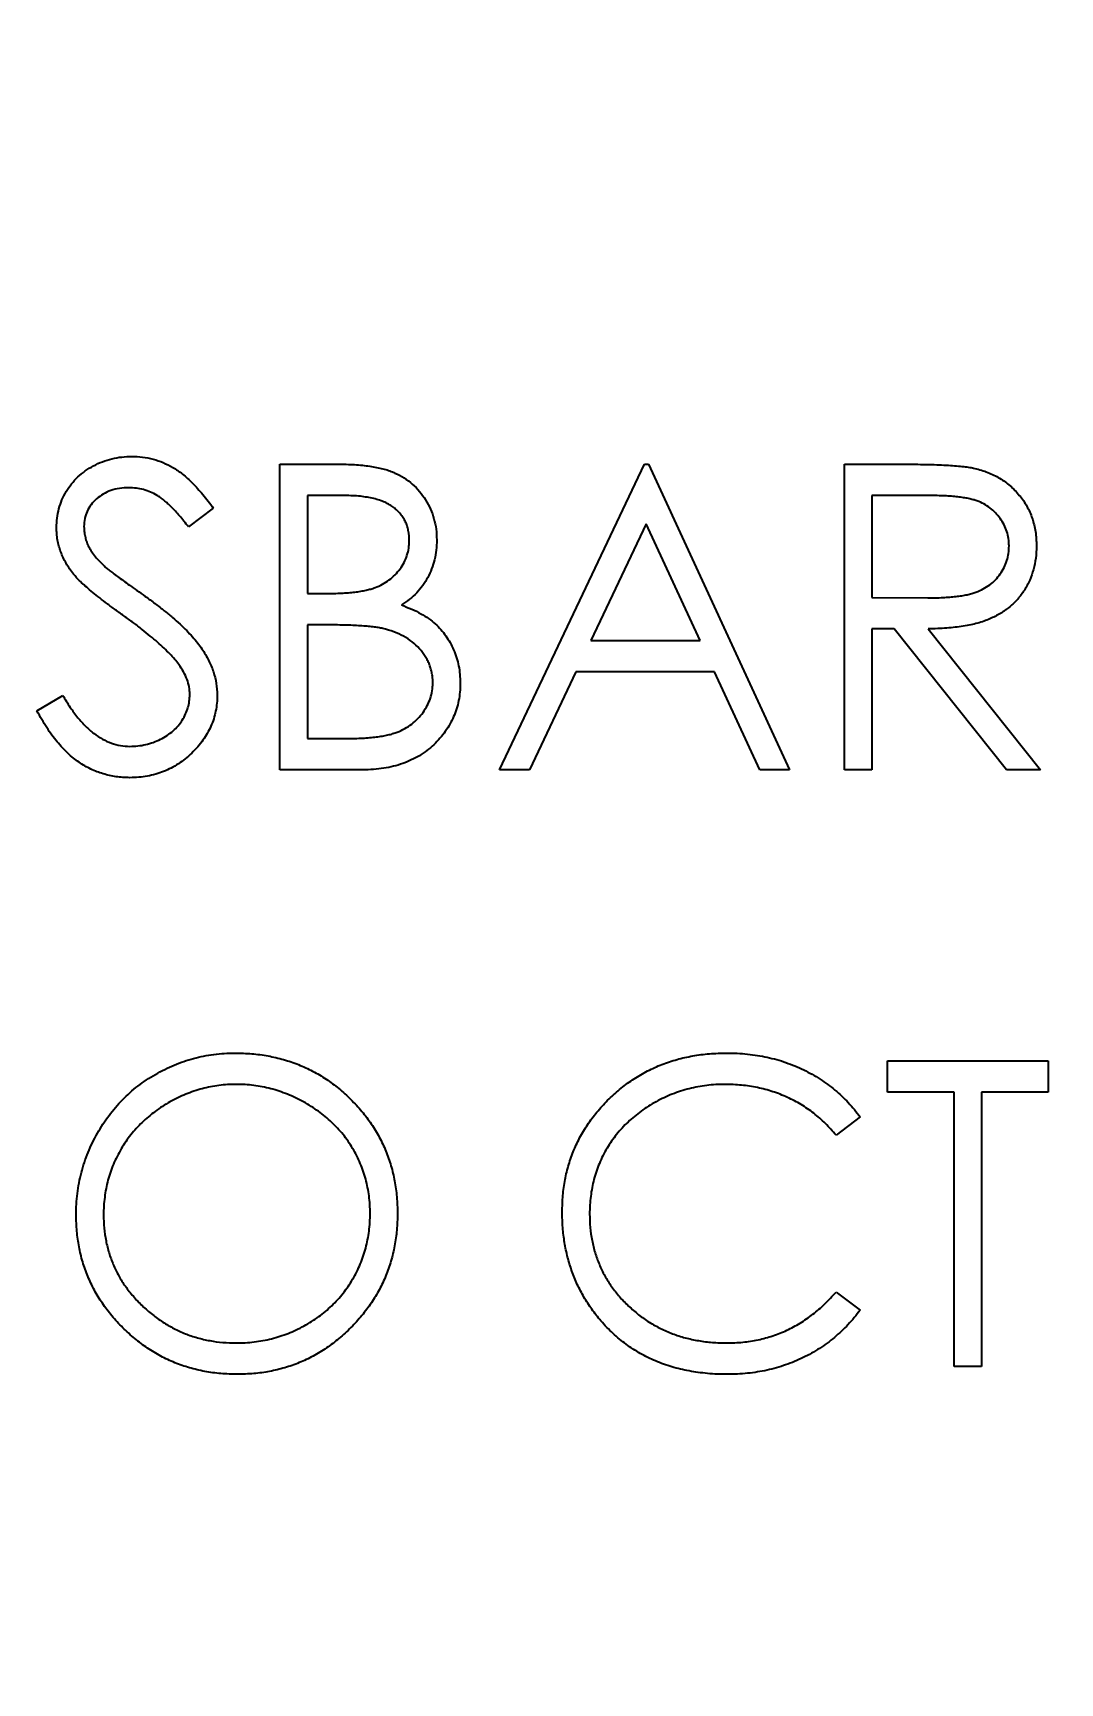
# Model space of a CAD drawing. Header units: millimetres. Extents: x 10 to 411, y 8 to 288.
# Drawn here: x 130.97 to 134.89, y 149.31 to 155.61 of the extents above; entities that cross this region are included whole.
import ezdxf

# ---------------------------------------------------------------- set-up
doc = ezdxf.new("R2010")
doc.units = ezdxf.units.MM
doc.layers.add('DIMENSIONS', color=124, linetype='Continuous')
doc.styles.add('SLDTEXTSTYLE1', font='TXT', dxfattribs={"width": 0.75})
doc.dimstyles.new('SLDDIMSTYLE0', dxfattribs={"dimtxt": 3.5, "dimasz": 2.6, "dimexe": 0, "dimexo": 0.0625, "dimgap": 0.875, "dimtad": 1, "dimlfac": 3, "dimrnd": 1e-09, "dimzin": 12, "dimdsep": 46, "dimtxsty": 'SLDTEXTSTYLE1', "dimsah": 1, "dimcen": 0.09, "dimadec": 0, "dimazin": 3, "dimtfac": 1, "dimtofl": 0, "dimtmove": 0, "dimatfit": 3, "dimfxl": 1, "dimfrac": 2, "dimtolj": 1, "dimtzin": 12, "dimarcsym": 0})

# ---------------------------------------------------------------- blocks, each defined once
blk = doc.blocks.new('_D_7')
at = {"layer": 'DIMENSIONS'}
for p, q in [((75.5665, 170.6597), (201.8999, 170.6597)), ((200.8999, 170.6597), (200.8999, 144.4597)), ((190.2332, 144.4597), (201.8999, 144.4597)), ((200.8999, 144.4597), (200.8999, 130.4093))]:
    blk.add_line(p, q, dxfattribs=at)
for points in [[(200.8999, 170.6597), (200.4999, 168.0597), (201.2999, 168.0597)], [(200.8999, 144.4597), (201.2999, 147.0597), (200.4999, 147.0597)]]:
    blk.add_solid(points, dxfattribs=at)
at = {"layer": 'DIMENSIONS', "insert": (196.3881, 130.4093), "char_height": 3.5, "attachment_point": 1, "rotation": 90, "style": 'SLDTEXTSTYLE1'}
blk.add_mtext('78,60', dxfattribs=at)
blk = doc.blocks.new('_D_9')
at = {"layer": 'DIMENSIONS'}
for p, q in [((132.7999, 166.9264), (196.833, 166.9264)), ((195.833, 166.9264), (195.833, 144.4597)), ((190.2332, 144.4597), (196.833, 144.4597)), ((195.833, 144.4597), (195.833, 130.4093))]:
    blk.add_line(p, q, dxfattribs=at)
for points in [[(195.833, 166.9264), (195.433, 164.3264), (196.233, 164.3264)], [(195.833, 144.4597), (196.233, 147.0597), (195.433, 147.0597)]]:
    blk.add_solid(points, dxfattribs=at)
at = {"layer": 'DIMENSIONS', "insert": (191.3212, 130.4093), "char_height": 3.5, "attachment_point": 1, "rotation": 90, "style": 'SLDTEXTSTYLE1'}
blk.add_mtext('67,40', dxfattribs=at)
blk = doc.blocks.new('_D_18')
at = {"layer": 'DIMENSIONS'}
for p, q in [((60.0057, 156.1264), (60.0057, 164.6877)), ((144.1665, 156.1264), (59.0057, 156.1264)), ((60.0057, 156.1264), (60.0057, 144.4597)), ((63.5665, 144.4597), (59.0057, 144.4597))]:
    blk.add_line(p, q, dxfattribs=at)
for points in [[(60.0057, 156.1264), (59.6057, 153.5264), (60.4057, 153.5264)], [(60.0057, 144.4597), (60.4057, 147.0597), (59.6057, 147.0597)]]:
    blk.add_solid(points, dxfattribs=at)
at = {"layer": 'DIMENSIONS', "insert": (55.494, 159.5155), "char_height": 3.5, "attachment_point": 1, "rotation": 90, "style": 'SLDTEXTSTYLE1'}
blk.add_mtext('35', dxfattribs=at)

msp = doc.modelspace()

# ---------------------------------------------------------------- linework, layer by layer
at = {"color": 7, "linetype": 'Continuous', "lineweight": 25}
for p, q in [((131.916951, 153.959719), (132.144582, 153.959719)), ((131.916951, 152.793053), (131.916951, 153.959719)), ((132.754558, 152.793053), (133.307977, 153.959719)), ((133.307977, 153.959719), (133.322934, 153.959719)), ((133.322934, 153.959719), (133.861396, 152.793053)), ((134.070797, 153.959719), (134.304271, 153.959719)), ((134.070797, 152.793053), (134.070797, 153.959719)), ((132.021652, 153.840061), (132.021652, 153.46613)), ((132.163746, 153.840061), (132.021652, 153.840061)), ((134.175498, 153.840061), (134.175498, 153.451172)), ((134.394248, 153.840061), (134.175498, 153.840061)), ((131.662678, 153.792151), (131.568026, 153.720403)), ((133.314287, 153.732322), (133.103015, 153.286642)), ((133.519949, 153.286642), (133.314287, 153.732322)), ((132.021652, 153.46613), (132.091998, 153.46613)), ((134.175498, 153.451172), (134.389107, 153.449536)), ((132.021652, 153.346471), (132.021652, 152.912711)), ((132.091063, 153.346471), (132.021652, 153.346471)), ((134.260568, 153.331514), (134.175498, 153.331514)), ((134.175498, 153.331514), (134.175498, 152.793053)), ((134.689187, 152.793053), (134.260568, 153.331514)), ((134.390041, 153.331514), (134.818661, 152.793053)), ((133.103015, 153.286642), (133.519949, 153.286642)), ((133.046225, 153.166984), (132.868841, 152.793053)), ((133.575104, 153.166984), (133.046225, 153.166984)), ((133.74758, 152.793053), (133.575104, 153.166984)), ((130.989601, 153.018113), (131.088225, 153.077241)), ((132.021652, 152.912711), (132.170757, 152.912711)), ((132.232456, 152.793053), (131.916951, 152.793053)), ((132.868841, 152.793053), (132.754558, 152.793053)), ((133.861396, 152.793053), (133.74758, 152.793053)), ((134.175498, 152.793053), (134.070797, 152.793053)), ((134.818661, 152.793053), (134.689187, 152.793053)), ((134.235327, 151.681941), (134.848575, 151.681941)), ((134.235327, 151.562283), (134.235327, 151.681941)), ((134.848575, 151.681941), (134.848575, 151.562283)), ((134.489601, 151.562283), (134.235327, 151.562283)), ((134.489601, 150.515275), (134.489601, 151.562283)), ((134.848575, 151.562283), (134.594302, 151.562283)), ((134.594302, 151.562283), (134.594302, 150.515275)), ((134.130626, 151.467866), (134.039013, 151.397753)), ((134.039013, 150.799463), (134.130626, 150.730052)), ((134.594302, 150.515275), (134.489601, 150.515275))]:
    msp.add_line(p, q, dxfattribs=at)
for points, knots in [([(131.064387, 153.717365), (131.064822, 153.729708), (131.065683, 153.754131), (131.072963, 153.789808), (131.084454, 153.82387), (131.100552, 153.85598), (131.121305, 153.885302), (131.14532, 153.912173), (131.173924, 153.934763), (131.205308, 153.9545), (131.23966, 153.969949), (131.275657, 153.981602), (131.313356, 153.988205), (131.338891, 153.989153), (131.351847, 153.989634)], [0, 0, 0, 0, 0.08378537, 0.16577989, 0.24628001, 0.32746093, 0.40879695, 0.48971524, 0.57137603, 0.65552332, 0.74101948, 0.82654676, 0.91198885, 1, 1, 1, 1]), ([(131.351847, 153.989634), (131.365595, 153.98916), (131.392935, 153.988217), (131.433152, 153.980017), (131.471872, 153.966451), (131.50302, 153.951054), (131.527397, 153.935677), (131.545988, 153.921671), (131.564827, 153.905546), (131.584067, 153.887259), (131.60338, 153.866644), (131.623055, 153.84384), (131.643136, 153.818988), (131.656055, 153.801246), (131.662678, 153.792151)], [0, 0, 0, 0, 0.1072328, 0.21325181, 0.31883045, 0.42679353, 0.48364595, 0.54360382, 0.60830765, 0.67712676, 0.75068564, 0.82871342, 0.91219035, 1, 1, 1, 1]), ([(132.144582, 153.959719), (132.155725, 153.959661), (132.177322, 153.959547), (132.208729, 153.957786), (132.238145, 153.955385), (132.26558, 153.951575), (132.29102, 153.946978), (132.314542, 153.94141), (132.336073, 153.934735), (132.361777, 153.924119), (132.391084, 153.908345), (132.422816, 153.885035), (132.449951, 153.856525), (132.473347, 153.824364), (132.491947, 153.788985), (132.505403, 153.751232), (132.513923, 153.711591), (132.514799, 153.684377), (132.515242, 153.670623)], [0, 0, 0, 0, 0.0625941, 0.12132294, 0.17668014, 0.2283651, 0.27686845, 0.32187913, 0.36409863, 0.4033557, 0.47796795, 0.55053546, 0.62358446, 0.69817488, 0.77335367, 0.84728113, 0.92281834, 1, 1, 1, 1]), ([(134.304271, 153.959719), (134.319851, 153.959667), (134.349767, 153.959568), (134.392625, 153.959013), (134.431567, 153.957421), (134.466574, 153.956052), (134.497644, 153.953554), (134.524873, 153.951167), (134.548136, 153.948043), (134.562218, 153.945141), (134.568594, 153.943827)], [0, 0, 0, 0, 0.17625775, 0.33843441, 0.48482205, 0.61715758, 0.73469836, 0.83738518, 0.92637242, 1, 1, 1, 1]), ([(134.568594, 153.943827), (134.577129, 153.941718), (134.594018, 153.937545), (134.618335, 153.928726), (134.641506, 153.918519), (134.663436, 153.906531), (134.684015, 153.892673), (134.703454, 153.877183), (134.721843, 153.860148), (134.738437, 153.841136), (134.754083, 153.821191), (134.767279, 153.799623), (134.778655, 153.777069), (134.787712, 153.7533), (134.795004, 153.728546), (134.800146, 153.702583), (134.80323, 153.675529), (134.803544, 153.657077), (134.803703, 153.64772)], [0, 0, 0, 0, 0.06421684, 0.12706377, 0.18874454, 0.2491321, 0.30945253, 0.36982668, 0.43065014, 0.49235193, 0.55407211, 0.61568978, 0.6767977, 0.73843905, 0.80131691, 0.86518451, 0.93164132, 1, 1, 1, 1]), ([(131.340162, 153.869976), (131.328109, 153.869572), (131.304868, 153.868793), (131.271871, 153.860286), (131.242173, 153.846892), (131.216656, 153.828121), (131.19541, 153.80588), (131.180042, 153.780287), (131.170791, 153.752027), (131.169663, 153.732313), (131.169088, 153.722273)], [0, 0, 0, 0, 0.14307308, 0.27590296, 0.40237086, 0.52841365, 0.65035638, 0.76589509, 0.88077413, 1, 1, 1, 1]), ([(131.568026, 153.720403), (131.562311, 153.727766), (131.551304, 153.741945), (131.534595, 153.761802), (131.518845, 153.779941), (131.503328, 153.795696), (131.488864, 153.80993), (131.474825, 153.822117), (131.461413, 153.832375), (131.444508, 153.843323), (131.423268, 153.854175), (131.396607, 153.863358), (131.368745, 153.868877), (131.349768, 153.869606), (131.340162, 153.869976)], [0, 0, 0, 0, 0.09846943, 0.1896291, 0.27418409, 0.35218316, 0.42319887, 0.48855095, 0.54847335, 0.60144016, 0.70119808, 0.7995918, 0.8985451, 1, 1, 1, 1]), ([(132.410541, 153.66852), (132.410365, 153.674995), (132.410021, 153.687697), (132.407204, 153.706214), (132.402414, 153.723628), (132.396263, 153.74018), (132.387667, 153.75535), (132.377546, 153.769665), (132.365317, 153.782635), (132.351398, 153.794758), (132.335395, 153.805507), (132.317318, 153.81492), (132.296922, 153.822501), (132.274551, 153.829139), (132.249861, 153.833802), (132.223136, 153.837686), (132.194158, 153.839664), (132.174109, 153.839926), (132.163746, 153.840061)], [0, 0, 0, 0, 0.05700313, 0.11181787, 0.16440237, 0.2158698, 0.26684111, 0.31747896, 0.36990214, 0.42340045, 0.4797184, 0.5392415, 0.60243069, 0.67102955, 0.7444848, 0.82345397, 0.90874031, 1, 1, 1, 1]), ([(134.699002, 153.647954), (134.698602, 153.657336), (134.697808, 153.675928), (134.691325, 153.703147), (134.680362, 153.728836), (134.665587, 153.75289), (134.647588, 153.774726), (134.626482, 153.793408), (134.602847, 153.808825), (134.580756, 153.818676), (134.561012, 153.824716), (134.543868, 153.828966), (134.524498, 153.832381), (134.502806, 153.835117), (134.478886, 153.837469), (134.452615, 153.839053), (134.42417, 153.839991), (134.404454, 153.840037), (134.394248, 153.840061)], [0, 0, 0, 0, 0.0688143, 0.13636482, 0.20401935, 0.27306374, 0.34291332, 0.41096544, 0.47916877, 0.54930801, 0.58765158, 0.63064667, 0.67887879, 0.7319343, 0.79111142, 0.85528319, 0.92508594, 1, 1, 1, 1]), ([(131.129591, 153.539747), (131.124434, 153.546614), (131.114291, 153.560119), (131.100902, 153.581228), (131.089522, 153.602835), (131.080602, 153.625001), (131.07309, 153.647412), (131.068037, 153.670363), (131.064873, 153.693749), (131.064549, 153.709487), (131.064387, 153.717365)], [0, 0, 0, 0, 0.13350677, 0.26255898, 0.38826445, 0.51266735, 0.63372227, 0.75539386, 0.87755295, 1, 1, 1, 1]), ([(131.169088, 153.722273), (131.169219, 153.716022), (131.169481, 153.703511), (131.173139, 153.685027), (131.177839, 153.66659), (131.185287, 153.648283), (131.195569, 153.629784), (131.20907, 153.610777), (131.226075, 153.591093), (131.2391, 153.578291), (131.245978, 153.571532)], [0, 0, 0, 0, 0.10728521, 0.21474586, 0.32293856, 0.43411616, 0.55341231, 0.68607298, 0.83425599, 1, 1, 1, 1]), ([(132.091998, 153.46613), (132.102281, 153.466263), (132.122149, 153.46652), (132.150923, 153.467258), (132.177631, 153.469324), (132.202228, 153.47139), (132.224676, 153.474748), (132.244924, 153.478745), (132.26329, 153.482973), (132.28447, 153.490163), (132.308494, 153.500789), (132.334105, 153.517279), (132.356683, 153.536921), (132.375749, 153.559584), (132.391353, 153.58454), (132.402191, 153.611389), (132.40954, 153.639462), (132.410204, 153.658735), (132.410541, 153.66852)], [0, 0, 0, 0, 0.07230103, 0.13970033, 0.20228851, 0.26059953, 0.31319033, 0.36173893, 0.40570648, 0.44553998, 0.51883196, 0.58977824, 0.65886748, 0.72843048, 0.7972827, 0.86481538, 0.93136375, 1, 1, 1, 1]), ([(132.515242, 153.670623), (132.514877, 153.657739), (132.514161, 153.632421), (132.507314, 153.595389), (132.496593, 153.560139), (132.481692, 153.526798), (132.462324, 153.49612), (132.439372, 153.467858), (132.411679, 153.443207), (132.390932, 153.429426), (132.380393, 153.422426)], [0, 0, 0, 0, 0.13056911, 0.25658061, 0.38055162, 0.50362292, 0.62573932, 0.74754858, 0.87176612, 1, 1, 1, 1]), ([(134.389107, 153.449536), (134.39908, 153.449532), (134.418411, 153.449523), (134.446378, 153.450855), (134.472418, 153.452369), (134.496432, 153.454685), (134.518429, 153.457671), (134.538401, 153.461405), (134.556378, 153.465756), (134.577344, 153.47249), (134.600756, 153.483158), (134.6262, 153.49868), (134.647867, 153.518203), (134.666173, 153.540528), (134.680883, 153.565073), (134.691254, 153.591545), (134.697834, 153.619276), (134.698611, 153.638335), (134.699002, 153.647954)], [0, 0, 0, 0, 0.07166815, 0.138913286, 0.20118457, 0.259124428, 0.312255041, 0.36068151, 0.405086143, 0.445101659, 0.51877778, 0.589461579, 0.658462242, 0.727283218, 0.796322487, 0.863174893, 0.930949381, 1, 1, 1, 1]), ([(134.803703, 153.64772), (134.803214, 153.632175), (134.802258, 153.601843), (134.79335, 153.557822), (134.778758, 153.516759), (134.75865, 153.478705), (134.733043, 153.444401), (134.702268, 153.414271), (134.666308, 153.389058), (134.632831, 153.371574), (134.60326, 153.360376), (134.578916, 153.352497), (134.55236, 153.34641), (134.523847, 153.340957), (134.49326, 153.336839), (134.46067, 153.333824), (134.426054, 153.331939), (134.402274, 153.331659), (134.390041, 153.331514)], [0, 0, 0, 0, 0.07878024, 0.15372064, 0.22671353, 0.29919117, 0.37119, 0.44300641, 0.51668917, 0.59321722, 0.63387292, 0.67698914, 0.72289951, 0.77195861, 0.82421132, 0.87937865, 0.93794812, 1, 1, 1, 1]), ([(131.320764, 153.38106), (131.308489, 153.389803), (131.285021, 153.406519), (131.252201, 153.431327), (131.222853, 153.454008), (131.197107, 153.474776), (131.174974, 153.493634), (131.156279, 153.5104), (131.1415, 153.525527), (131.133281, 153.535341), (131.129591, 153.539747)], [0, 0, 0, 0, 0.181535301, 0.347081672, 0.495567816, 0.628357302, 0.74551967, 0.845830751, 0.930781807, 1, 1, 1, 1]), ([(131.245978, 153.571532), (131.248531, 153.569252), (131.254599, 153.563838), (131.265691, 153.554974), (131.280338, 153.54404), (131.298159, 153.530511), (131.319481, 153.514817), (131.344308, 153.497159), (131.372362, 153.476964), (131.392269, 153.462845), (131.402795, 153.455379)], [0, 0, 0, 0, 0.05259428, 0.12495197, 0.2180939, 0.33350241, 0.46878918, 0.62493759, 0.80168305, 1, 1, 1, 1]), ([(131.402795, 153.455379), (131.415457, 153.446165), (131.439975, 153.428324), (131.474861, 153.401519), (131.506492, 153.375303), (131.53498, 153.349844), (131.560606, 153.325334), (131.583085, 153.30148), (131.602647, 153.278451), (131.623707, 153.248927), (131.645226, 153.212667), (131.663706, 153.168241), (131.675359, 153.123642), (131.676883, 153.093666), (131.677635, 153.078877)], [0, 0, 0, 0, 0.09697231, 0.18777344, 0.27239614, 0.351321, 0.42433477, 0.49190878, 0.55423322, 0.61126766, 0.71634784, 0.81454009, 0.90849546, 1, 1, 1, 1]), ([(132.380393, 153.422426), (132.393646, 153.417338), (132.419003, 153.407603), (132.453899, 153.390391), (132.483964, 153.37167), (132.509429, 153.351226), (132.531208, 153.32919), (132.550226, 153.305238), (132.566453, 153.279059), (132.580358, 153.250924), (132.591207, 153.221122), (132.599332, 153.189932), (132.603988, 153.157465), (132.604651, 153.13537), (132.604985, 153.124216)], [0, 0, 0, 0, 0.10605749, 0.20291426, 0.29030017, 0.37022257, 0.44638372, 0.5213969, 0.59829108, 0.67614247, 0.7555287, 0.83488717, 0.91664605, 1, 1, 1, 1]), ([(131.5311, 153.195029), (131.525877, 153.201711), (131.514911, 153.21574), (131.496058, 153.236622), (131.473936, 153.258161), (131.449302, 153.281181), (131.421257, 153.30461), (131.390681, 153.329566), (131.356793, 153.3551), (131.333027, 153.372224), (131.320764, 153.38106)], [0, 0, 0, 0, 0.09027921, 0.18952992, 0.29919787, 0.41892589, 0.54837629, 0.68813637, 0.8390835, 1, 1, 1, 1]), ([(132.309346, 153.332683), (132.303669, 153.333834), (132.291362, 153.336331), (132.271293, 153.338967), (132.248381, 153.341316), (132.222573, 153.343053), (132.193837, 153.344848), (132.162111, 153.345547), (132.127526, 153.34638), (132.103528, 153.34644), (132.091063, 153.346471)], [0, 0, 0, 0, 0.07930649, 0.17195282, 0.27705651, 0.39473058, 0.52617732, 0.67134477, 0.82928526, 1, 1, 1, 1]), ([(132.500284, 153.124216), (132.500192, 153.13038), (132.50001, 153.14261), (132.497256, 153.160582), (132.493252, 153.17799), (132.488075, 153.194883), (132.480535, 153.210954), (132.471733, 153.226521), (132.461412, 153.241606), (132.445331, 153.260677), (132.42194, 153.282649), (132.388704, 153.304162), (132.350914, 153.321511), (132.323504, 153.328877), (132.309346, 153.332683)], [0, 0, 0, 0, 0.0602874, 0.11960235, 0.17750337, 0.23514266, 0.29213259, 0.35087121, 0.41009786, 0.47073152, 0.5948287, 0.72257882, 0.85669139, 1, 1, 1, 1]), ([(131.572934, 153.080513), (131.572443, 153.090226), (131.571444, 153.109973), (131.563, 153.139106), (131.549717, 153.167937), (131.537462, 153.18577), (131.5311, 153.195029)], [0, 0, 0, 0, 0.234723374, 0.477158319, 0.728556284, 1, 1, 1, 1]), ([(131.088225, 153.077241), (131.097398, 153.061886), (131.114973, 153.032467), (131.14429, 152.992714), (131.174667, 152.958927), (131.20633, 152.931301), (131.239086, 152.909551), (131.273147, 152.894151), (131.3084, 152.884545), (131.332391, 152.883379), (131.344368, 152.882796)], [0, 0, 0, 0, 0.1590043, 0.3046461, 0.4385469, 0.5623223, 0.67743254, 0.78689739, 0.89361089, 1, 1, 1, 1]), ([(131.344368, 152.882796), (131.354597, 152.883081), (131.374876, 152.883646), (131.40473, 152.889073), (131.433724, 152.89741), (131.46126, 152.909351), (131.486959, 152.923797), (131.509495, 152.941245), (131.528977, 152.960781), (131.544913, 152.982575), (131.55714, 153.006014), (131.566537, 153.030073), (131.571752, 153.055129), (131.572538, 153.071999), (131.572934, 153.080513)], [0, 0, 0, 0, 0.0912636, 0.18093031, 0.27008822, 0.36015613, 0.44834253, 0.53266584, 0.6138337, 0.69398153, 0.77271598, 0.84933517, 0.92396733, 1, 1, 1, 1]), ([(131.677635, 153.078877), (131.677416, 153.068417), (131.676982, 153.047701), (131.671995, 153.017283), (131.664688, 152.987739), (131.653676, 152.959436), (131.640235, 152.931854), (131.62318, 152.905718), (131.60341, 152.880449), (131.580732, 152.856721), (131.555917, 152.834939), (131.529689, 152.815563), (131.502006, 152.799407), (131.473017, 152.786223), (131.442716, 152.775912), (131.411114, 152.768441), (131.378157, 152.763856), (131.355757, 152.76338), (131.344368, 152.763138)], [0, 0, 0, 0, 0.06148426, 0.12177453, 0.18091956, 0.24025612, 0.30011444, 0.36114595, 0.42350058, 0.48866936, 0.5539541, 0.61758126, 0.68023843, 0.74218739, 0.80466321, 0.86825899, 0.93302026, 1, 1, 1, 1]), ([(132.170757, 152.912711), (132.18143, 152.912839), (132.202001, 152.913085), (132.231701, 152.91389), (132.259229, 152.915721), (132.284458, 152.918603), (132.307662, 152.921729), (132.328561, 152.925933), (132.347326, 152.930749), (132.369084, 152.938194), (132.393585, 152.949759), (132.419988, 152.967197), (132.443464, 152.987972), (132.463399, 153.012015), (132.479737, 153.038159), (132.491622, 153.065874), (132.498952, 153.094703), (132.499839, 153.114358), (132.500284, 153.124216)], [0, 0, 0, 0, 0.072502489, 0.139738989, 0.201795135, 0.259821934, 0.312205989, 0.360773434, 0.404540343, 0.443698099, 0.516840794, 0.587874336, 0.657965418, 0.728969389, 0.79930772, 0.866635778, 0.933116329, 1, 1, 1, 1]), ([(132.604985, 153.124216), (132.60466, 153.112827), (132.604019, 153.090419), (132.599292, 153.0575), (132.591289, 153.026042), (132.580266, 152.99584), (132.565878, 152.966954), (132.548369, 152.939349), (132.527492, 152.913304), (132.504137, 152.88853), (132.477717, 152.866254), (132.449211, 152.846415), (132.418263, 152.8301), (132.385379, 152.816395), (132.350191, 152.805926), (132.312856, 152.798601), (132.273408, 152.793666), (132.246338, 152.793261), (132.232456, 152.793053)], [0, 0, 0, 0, 0.06116028, 0.12033456, 0.17818026, 0.23523513, 0.29268296, 0.35118625, 0.41045661, 0.47171985, 0.5337612, 0.59573902, 0.65788752, 0.72129518, 0.78682251, 0.85468615, 0.92547799, 1, 1, 1, 1]), ([(131.344368, 152.763138), (131.335557, 152.763308), (131.318044, 152.763647), (131.292141, 152.766641), (131.266761, 152.770877), (131.242223, 152.777601), (131.21821, 152.78576), (131.194828, 152.795806), (131.172064, 152.807845), (131.149792, 152.82161), (131.128067, 152.83763), (131.107094, 152.856288), (131.086184, 152.877069), (131.065955, 152.90054), (131.045997, 152.926319), (131.026704, 152.954649), (131.007677, 152.985374), (130.995739, 153.006996), (130.989601, 153.018113)], [0, 0, 0, 0, 0.05720827, 0.11369606, 0.16917792, 0.22415922, 0.27871988, 0.33379422, 0.38924146, 0.44582207, 0.50370428, 0.56429389, 0.62797542, 0.69503826, 0.76537273, 0.83961144, 0.91753775, 1, 1, 1, 1]), ([(131.139173, 151.093467), (131.139352, 151.107344), (131.139706, 151.134924), (131.14397, 151.17588), (131.150157, 151.216177), (131.159024, 151.2557), (131.170621, 151.294354), (131.184305, 151.332404), (131.201019, 151.369465), (131.219912, 151.405713), (131.240999, 151.440583), (131.264291, 151.473542), (131.28897, 151.504869), (131.316024, 151.533752), (131.344563, 151.56103), (131.375049, 151.586284), (131.407297, 151.609742), (131.441444, 151.630882), (131.47665, 151.650002), (131.512942, 151.666409), (131.549828, 151.680491), (131.58748, 151.691905), (131.625797, 151.700916), (131.664864, 151.707051), (131.70465, 151.711326), (131.731454, 151.711679), (131.744943, 151.711856)], [0, 0, 0, 0, 0.04320899, 0.08587287, 0.12812001, 0.17015196, 0.21191762, 0.253753, 0.29600641, 0.33844336, 0.38101537, 0.42282048, 0.46408906, 0.50512585, 0.54597497, 0.58698521, 0.62833859, 0.6700838, 0.7119916, 0.75303915, 0.7940494, 0.83488554, 0.87549831, 0.9165473, 0.95800378, 1, 1, 1, 1]), ([(131.744943, 151.711856), (131.766545, 151.711309), (131.808975, 151.710234), (131.871333, 151.702008), (131.930865, 151.687776), (131.988055, 151.668822), (132.042219, 151.643537), (132.093765, 151.612975), (132.142571, 151.576816), (132.187978, 151.53534), (132.22953, 151.490212), (132.266139, 151.442053), (132.29682, 151.391153), (132.322015, 151.337666), (132.341781, 151.281713), (132.355421, 151.222995), (132.364134, 151.161893), (132.365152, 151.120217), (132.365669, 151.099076)], [0, 0, 0, 0, 0.06657004, 0.13074904, 0.1934128, 0.2549894, 0.31611356, 0.37726176, 0.43940078, 0.50297059, 0.56652498, 0.6282311, 0.68909061, 0.74934467, 0.81016959, 0.87160982, 0.93486918, 1, 1, 1, 1]), ([(132.993874, 151.105386), (132.994393, 151.126371), (132.995412, 151.167658), (133.004078, 151.228249), (133.018017, 151.2863), (133.037816, 151.341701), (133.062918, 151.394744), (133.093927, 151.445025), (133.130483, 151.492864), (133.172299, 151.537535), (133.218154, 151.578382), (133.267261, 151.614317), (133.319521, 151.644223), (133.374361, 151.669222), (133.432189, 151.688436), (133.492884, 151.701887), (133.55633, 151.71026), (133.599617, 151.711318), (133.621612, 151.711856)], [0, 0, 0, 0, 0.06455785, 0.12701353, 0.18795481, 0.24801391, 0.30774768, 0.36823451, 0.42946984, 0.49274344, 0.55625777, 0.61821679, 0.67965548, 0.74124555, 0.80341526, 0.86681546, 0.93232831, 1, 1, 1, 1]), ([(133.621612, 151.711856), (133.635017, 151.711695), (133.66155, 151.711377), (133.700801, 151.708275), (133.739015, 151.703104), (133.776219, 151.696065), (133.812593, 151.687329), (133.84786, 151.675949), (133.882226, 151.662937), (133.915475, 151.647951), (133.947447, 151.631129), (133.978133, 151.612657), (134.007288, 151.592558), (134.035117, 151.571004), (134.061156, 151.547538), (134.086143, 151.522805), (134.10923, 151.496094), (134.123481, 151.477292), (134.130626, 151.467866)], [0, 0, 0, 0, 0.06854754, 0.13568295, 0.20121499, 0.26568223, 0.32926683, 0.39239543, 0.45506976, 0.51712685, 0.57879004, 0.63973986, 0.7001915, 0.75980624, 0.81962832, 0.87935479, 0.93951161, 1, 1, 1, 1]), ([(131.750084, 151.592198), (131.739013, 151.592063), (131.716975, 151.591794), (131.684214, 151.588256), (131.651883, 151.583212), (131.619977, 151.576019), (131.588628, 151.566217), (131.557545, 151.554937), (131.52701, 151.541197), (131.497126, 151.525672), (131.468154, 151.508489), (131.440816, 151.489499), (131.415042, 151.469146), (131.390894, 151.447383), (131.368444, 151.4241), (131.347249, 151.399649), (131.328159, 151.373332), (131.310664, 151.345862), (131.295008, 151.317275), (131.281086, 151.287871), (131.269698, 151.257412), (131.260411, 151.226227), (131.252711, 151.194367), (131.247833, 151.161588), (131.244256, 151.128056), (131.244002, 151.105396), (131.243874, 151.093934)], [0, 0, 0, 0, 0.042023329, 0.083644911, 0.124983795, 0.166247461, 0.207701556, 0.249631071, 0.29174177, 0.334742875, 0.377460169, 0.419556319, 0.461044176, 0.502096284, 0.542890714, 0.583800819, 0.624863583, 0.666224689, 0.707399186, 0.748556678, 0.789654591, 0.830739726, 0.872070142, 0.913993395, 0.95649813, 1, 1, 1, 1]), ([(132.260968, 151.099309), (132.260834, 151.110614), (132.260569, 151.13304), (132.257055, 151.166194), (132.252021, 151.198612), (132.244767, 151.230166), (132.235417, 151.260866), (132.223888, 151.290681), (132.210293, 151.319724), (132.19469, 151.347922), (132.177152, 151.37498), (132.157987, 151.400848), (132.136865, 151.425039), (132.11439, 151.44815), (132.089999, 151.46969), (132.063805, 151.489664), (132.036123, 151.508555), (132.006814, 151.525597), (131.976566, 151.541335), (131.945528, 151.554819), (131.914052, 151.566276), (131.882217, 151.576048), (131.849756, 151.583184), (131.816888, 151.58826), (131.783659, 151.591793), (131.761311, 151.592063), (131.750084, 151.592198)], [0, 0, 0, 0, 0.04291508, 0.08512997, 0.12647332, 0.16745304, 0.20797633, 0.24824938, 0.28874999, 0.32966986, 0.37053729, 0.41112856, 0.45181891, 0.49240588, 0.53348586, 0.57526306, 0.61744061, 0.66067169, 0.7039402, 0.74686752, 0.7890793, 0.83110404, 0.87323799, 0.91516577, 0.95738066, 1, 1, 1, 1]), ([(133.615068, 151.592198), (133.603374, 151.592063), (133.580093, 151.591795), (133.545544, 151.588259), (133.511639, 151.583288), (133.478402, 151.575913), (133.445875, 151.566589), (133.413844, 151.555447), (133.382774, 151.541662), (133.352234, 151.526426), (133.322975, 151.509217), (133.29529, 151.490446), (133.26928, 151.470323), (133.244926, 151.448773), (133.222202, 151.425892), (133.201273, 151.401437), (133.182211, 151.375486), (133.164639, 151.348382), (133.148901, 151.320203), (133.135725, 151.290844), (133.124056, 151.26081), (133.114823, 151.229759), (133.107515, 151.197912), (133.102472, 151.165181), (133.098976, 151.131637), (133.098709, 151.1089), (133.098575, 151.09744)], [0, 0, 0, 0, 0.04395491, 0.08750187, 0.13046263, 0.17275202, 0.21540307, 0.25764983, 0.30015275, 0.34312149, 0.38592516, 0.42768573, 0.46881795, 0.5094918, 0.54988303, 0.58998002, 0.63040523, 0.67086863, 0.71138394, 0.75162726, 0.79177558, 0.83245892, 0.87331905, 0.91454296, 0.95692356, 1, 1, 1, 1]), ([(134.039013, 151.397753), (134.032478, 151.405542), (134.019495, 151.421014), (133.998609, 151.442741), (133.976842, 151.463096), (133.954202, 151.482177), (133.930282, 151.499316), (133.905662, 151.515406), (133.879929, 151.529829), (133.844345, 151.547316), (133.797796, 151.565565), (133.739198, 151.580866), (133.678027, 151.590606), (133.636295, 151.591661), (133.615068, 151.592198)], [0, 0, 0, 0, 0.06316326, 0.12547494, 0.18712122, 0.24829435, 0.30929486, 0.36985007, 0.43097338, 0.49245599, 0.61614797, 0.7408437, 0.86818265, 1, 1, 1, 1]), ([(131.754291, 150.48536), (131.733149, 150.485877), (131.691474, 150.486895), (131.630295, 150.495622), (131.571536, 150.509269), (131.515364, 150.528772), (131.461749, 150.553978), (131.410586, 150.584713), (131.36208, 150.621182), (131.316632, 150.662571), (131.275049, 150.707628), (131.238796, 150.755906), (131.208054, 150.806458), (131.182933, 150.859424), (131.163045, 150.914547), (131.149477, 150.972197), (131.140698, 151.032043), (131.139687, 151.072791), (131.139173, 151.093467)], [0, 0, 0, 0, 0.06581888, 0.12974653, 0.19207195, 0.25345942, 0.31456959, 0.37627988, 0.43902565, 0.50326703, 0.56749282, 0.6297048, 0.69099965, 0.75145165, 0.81200436, 0.87314968, 0.93563548, 1, 1, 1, 1]), ([(131.243874, 151.093934), (131.244299, 151.07708), (131.245135, 151.043923), (131.252454, 150.995333), (131.263728, 150.948637), (131.280347, 150.90409), (131.301131, 150.861309), (131.326807, 150.820673), (131.357226, 150.782171), (131.391781, 150.746072), (131.429555, 150.713124), (131.469666, 150.684203), (131.511684, 150.659733), (131.555718, 150.639798), (131.601534, 150.624001), (131.649427, 150.613175), (131.699077, 150.60605), (131.73292, 150.605365), (131.750084, 150.605018)], [0, 0, 0, 0, 0.064503999, 0.126899322, 0.18774654, 0.248149733, 0.308586065, 0.369583005, 0.431826965, 0.496179723, 0.560667855, 0.623504455, 0.685260411, 0.746536822, 0.808327352, 0.870486188, 0.934316883, 1, 1, 1, 1]), ([(131.750084, 150.605018), (131.761621, 150.605177), (131.784501, 150.605491), (131.818533, 150.608657), (131.851952, 150.613735), (131.88471, 150.621045), (131.916772, 150.630194), (131.94827, 150.641063), (131.97887, 150.654624), (132.008956, 150.669606), (132.037755, 150.686686), (132.065247, 150.705032), (132.090739, 150.725355), (132.114868, 150.746795), (132.137411, 150.769783), (132.158214, 150.794289), (132.177207, 150.82047), (132.194696, 150.847898), (132.210297, 150.876563), (132.22389, 150.906073), (132.235422, 150.936355), (132.244732, 150.967452), (132.252027, 150.999306), (132.257053, 151.031959), (132.26057, 151.065345), (132.260835, 151.087926), (132.260968, 151.099309)], [0, 0, 0, 0, 0.04363322, 0.08653778, 0.12917734, 0.17143632, 0.21341589, 0.25526595, 0.29736948, 0.33994075, 0.38234746, 0.42395295, 0.46487116, 0.50557229, 0.54600258, 0.58656797, 0.6270648, 0.66827068, 0.70954922, 0.75042815, 0.79109619, 0.83202714, 0.87313596, 0.91461076, 0.95695599, 1, 1, 1, 1]), ([(132.365669, 151.099076), (132.365152, 151.07809), (132.364134, 151.036724), (132.355411, 150.97601), (132.341731, 150.917646), (132.322199, 150.861731), (132.297124, 150.808205), (132.266238, 150.75721), (132.229858, 150.708727), (132.188456, 150.66329), (132.143322, 150.621624), (132.094912, 150.585318), (132.044314, 150.554076), (131.990878, 150.529148), (131.935311, 150.509224), (131.877117, 150.49564), (131.816568, 150.486878), (131.775278, 150.485872), (131.754291, 150.48536)], [0, 0, 0, 0, 0.0652265, 0.128569, 0.19032038, 0.25137799, 0.31238753, 0.3737887, 0.43643116, 0.50056676, 0.5646868, 0.62713552, 0.68845541, 0.74924575, 0.81015518, 0.87167093, 0.9347735, 1, 1, 1, 1]), ([(133.141811, 150.689387), (133.129999, 150.7039), (133.106518, 150.732753), (133.076476, 150.779515), (133.05076, 150.828337), (133.029968, 150.879477), (133.013714, 150.93282), (133.002453, 150.988392), (132.995136, 151.046141), (132.9943, 151.08542), (132.993874, 151.105386)], [0, 0, 0, 0, 0.12432851, 0.24715602, 0.36877975, 0.49073386, 0.61361377, 0.73895758, 0.86731058, 1, 1, 1, 1]), ([(133.098575, 151.09744), (133.098996, 151.080196), (133.099821, 151.04634), (133.107171, 150.99675), (133.118339, 150.949243), (133.135078, 150.904116), (133.155717, 150.860813), (133.181798, 150.820067), (133.212003, 150.781262), (133.246761, 150.745314), (133.284897, 150.712476), (133.325813, 150.683559), (133.369407, 150.659454), (133.4152, 150.639396), (133.463542, 150.623977), (133.514347, 150.613122), (133.567504, 150.606041), (133.603827, 150.605363), (133.622313, 150.605018)], [0, 0, 0, 0, 0.06432322, 0.1262901, 0.18672647, 0.24614643, 0.30557564, 0.36542939, 0.42632631, 0.48883991, 0.55172497, 0.6139186, 0.67548377, 0.7373339, 0.80022904, 0.8645023, 0.93104074, 1, 1, 1, 1]), ([(133.622313, 150.605018), (133.642681, 150.605581), (133.682769, 150.606689), (133.741558, 150.616076), (133.797837, 150.631295), (133.851608, 150.652594), (133.902719, 150.680283), (133.951251, 150.713849), (133.997245, 150.753612), (134.024902, 150.783973), (134.039013, 150.799463)], [0, 0, 0, 0, 0.12851519, 0.25294864, 0.37475473, 0.49593975, 0.61718064, 0.74090947, 0.86781115, 1, 1, 1, 1]), ([(133.623014, 150.48536), (133.610466, 150.485448), (133.585654, 150.48562), (133.549021, 150.488418), (133.513358, 150.492234), (133.478767, 150.497981), (133.445058, 150.504762), (133.412538, 150.513853), (133.380886, 150.524036), (133.35023, 150.536004), (133.320543, 150.54951), (133.291922, 150.564773), (133.264379, 150.581667), (133.237644, 150.599819), (133.212112, 150.619812), (133.187561, 150.641367), (133.163853, 150.664413), (133.149185, 150.681031), (133.141811, 150.689387)], [0, 0, 0, 0, 0.0696628, 0.13774956, 0.20391674, 0.26877986, 0.33241371, 0.39475354, 0.45618003, 0.51699565, 0.57739594, 0.63719834, 0.69699918, 0.75675619, 0.81655391, 0.876948, 0.93813179, 1, 1, 1, 1]), ([(134.130626, 150.730052), (134.123254, 150.720539), (134.108544, 150.701559), (134.084724, 150.674802), (134.059632, 150.649634), (134.03308, 150.626258), (134.005374, 150.604206), (133.976016, 150.584106), (133.945393, 150.565675), (133.913609, 150.5488), (133.880696, 150.533827), (133.846694, 150.521009), (133.811751, 150.509968), (133.775864, 150.500884), (133.738958, 150.493793), (133.701168, 150.489054), (133.662412, 150.485806), (133.636264, 150.48551), (133.623014, 150.48536)], [0, 0, 0, 0, 0.06167424, 0.12305306, 0.183475, 0.2437265, 0.30427892, 0.36486292, 0.4259462, 0.48739123, 0.54922038, 0.61114359, 0.67352853, 0.73696146, 0.80078528, 0.8660126, 0.93210075, 1, 1, 1, 1])]:
    msp.add_open_spline(points, degree=3, knots=knots, dxfattribs=at)

# ---------------------------------------------------------------- dimensions: what is measured, and where the dimension line sits
at = {"layer": 'DIMENSIONS'}
for base, p1, p2, picture, middle in [((200.899857, 144.459719), (74.566524, 170.659719), (189.23319, 144.459719), '_D_7', (200.899857, 136.228074)), ((195.832964, 144.459719), (131.799857, 166.926386), (189.23319, 144.459719), '_D_9', (195.832964, 136.228074)), ((60.005725, 144.459719), (145.166524, 156.126386), (64.566524, 144.459719), '_D_18', (60.005725, 162.101634))]:
    dim = msp.add_linear_dim(base=base, p1=p1, p2=p2, angle=90, dimstyle='SLDDIMSTYLE0', dxfattribs=at)
    dim.commit()
    dim.dimension.update_dxf_attribs({"geometry": picture, "text_midpoint": middle, "dimtype": 160})

doc.saveas('drawing.dxf')
